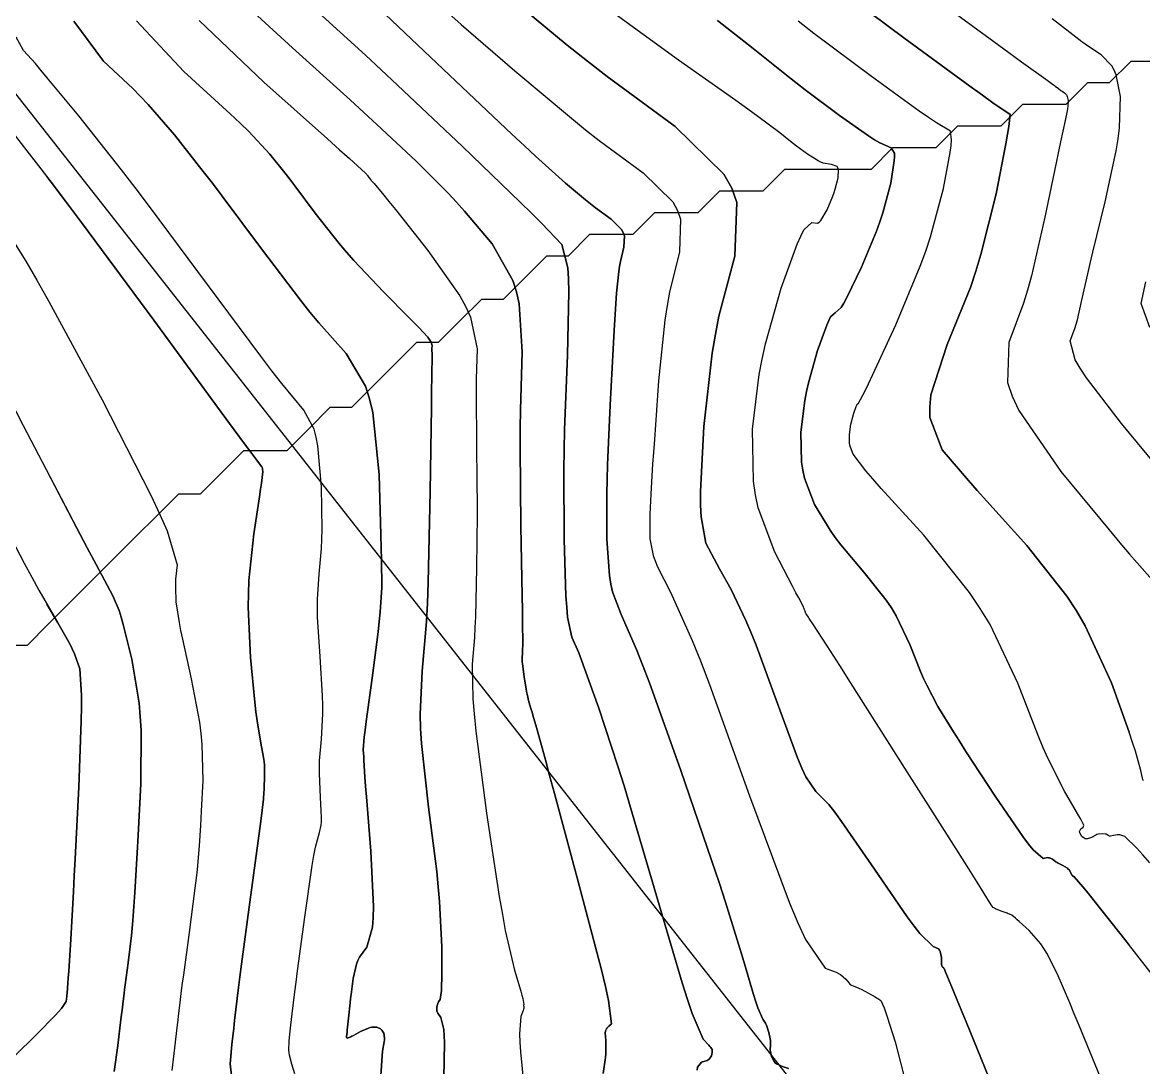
# Model space of a CAD drawing. Header units: metres. Extents: x 837117 to 838479, y 1189012 to 1191015.
# Drawn here: x 837823.8 to 837875.6, y 1189698.7 to 1189747 of the extents above; entities that cross this region are included whole.
import ezdxf

# ---------------------------------------------------------------- set-up
doc = ezdxf.new("R2010")
doc.units = ezdxf.units.M
doc.header["$LTSCALE"] = 0.3
for name, color, linetype in [('COTAS 10', 1, 'Continuous'), ('COTAS INT', 252, 'Continuous'), ('DRENAJE', 5, 'Continuous'), ('VIA2', 121, 'Continuous')]:
    doc.layers.add(name, color=color, linetype=linetype)

msp = doc.modelspace()

# ---------------------------------------------------------------- linework, layer by layer
at = {"layer": 'COTAS 10'}
for points in [[(837840.549, 1189747.41), (837841.168, 1189746.829), (837843.815, 1189744.318), (837846.401, 1189741.872), (837846.98, 1189741.331), (837847.5, 1189740.851), (837848.882, 1189739.61), (837849.809, 1189738.835), (837850.042, 1189738.648), (837850.265, 1189738.473), (837850.983, 1189737.939), (837851.47, 1189737.463), (837851.547, 1189737.324), (837851.6, 1189737.183), (837851.58, 1189736.647), (837851.416, 1189735.985), (837851.377, 1189735.763), (837851.342, 1189735.525), (837851.239, 1189734.528), (837851.143, 1189733.061), (837851.111, 1189732.527), (837851.078, 1189731.937), (837850.94, 1189729.345), (837850.825, 1189726.6), (837850.806, 1189725.914), (837850.793, 1189725.259), (837850.791, 1189723.162), (837850.913, 1189721.478), (837850.978, 1189721.085), (837851.056, 1189720.723), (837851.448, 1189719.678), (837852.16, 1189718.069), (837852.439, 1189717.352), (837852.754, 1189716.517), (837854.19, 1189712.517), (837855.647, 1189708.28), (837855.975, 1189707.294), (837856.271, 1189706.389), (837857.071, 1189703.8), (837857.57, 1189702.116), (837857.677, 1189701.782), (837857.77, 1189701.506), (837857.995, 1189700.985), (837858.121, 1189700.802), (837858.152, 1189700.738), (837858.182, 1189700.668), (837858.278, 1189700.367), (837858.341, 1189700.069), (837858.35, 1189700), (837858.355, 1189699.938), (837858.346, 1189699.763), (837858.334, 1189699.604), (837858.338, 1189699.551), (837858.345, 1189699.494), (837858.398, 1189699.258), (837858.521, 1189699.027), (837858.572, 1189698.974), (837858.631, 1189698.926), (837858.908, 1189698.79), (837859.176, 1189698.706)], [(837859.176, 1189698.706), (837858.908, 1189698.79), (837858.631, 1189698.926), (837858.572, 1189698.974), (837858.521, 1189699.027), (837858.398, 1189699.258), (837858.345, 1189699.494), (837858.338, 1189699.551), (837858.334, 1189699.604), (837858.346, 1189699.763), (837858.355, 1189699.938), (837858.35, 1189700), (837858.341, 1189700.069), (837858.278, 1189700.367), (837858.182, 1189700.668), (837858.152, 1189700.738), (837858.121, 1189700.802), (837857.995, 1189700.985), (837857.77, 1189701.506), (837857.677, 1189701.782), (837857.57, 1189702.116), (837857.071, 1189703.8), (837856.271, 1189706.389), (837855.975, 1189707.294), (837855.647, 1189708.28), (837854.19, 1189712.517), (837852.754, 1189716.517), (837852.439, 1189717.352), (837852.16, 1189718.069), (837851.448, 1189719.678), (837851.056, 1189720.723), (837850.978, 1189721.085), (837850.913, 1189721.478), (837850.791, 1189723.162), (837850.793, 1189725.259), (837850.806, 1189725.914), (837850.825, 1189726.6), (837850.94, 1189729.345), (837851.078, 1189731.937), (837851.111, 1189732.527), (837851.143, 1189733.061), (837851.239, 1189734.528), (837851.342, 1189735.525), (837851.377, 1189735.763), (837851.416, 1189735.985), (837851.58, 1189736.647), (837851.6, 1189737.183), (837851.547, 1189737.324), (837851.47, 1189737.463), (837850.983, 1189737.939), (837850.265, 1189738.473), (837850.042, 1189738.648), (837849.809, 1189738.835), (837848.882, 1189739.61), (837847.5, 1189740.851), (837846.98, 1189741.331), (837846.401, 1189741.872), (837843.815, 1189744.318), (837841.168, 1189746.829), (837840.549, 1189747.41)], [(837826.169, 1189747.088), (837827.545, 1189745.249), (837828.888, 1189743.977), (837829.245, 1189743.61), (837829.597, 1189743.237), (837830.814, 1189741.838), (837832.147, 1189740.155), (837832.571, 1189739.602), (837833.018, 1189739.013), (837834.833, 1189736.572), (837836.632, 1189734.198), (837837.069, 1189733.651), (837837.48, 1189733.152), (837838.746, 1189731.746), (837839.647, 1189730.223), (837839.828, 1189729.65), (837839.979, 1189729.011), (837840.276, 1189726.155), (837840.357, 1189723.355), (837840.372, 1189722.751), (837840.383, 1189722.22), (837840.394, 1189720.922), (837840.319, 1189719.786), (837840.275, 1189719.357), (837840.222, 1189718.879), (837839.945, 1189716.741), (837839.675, 1189714.735), (837839.625, 1189714.34), (837839.586, 1189714.015), (837839.536, 1189713.421), (837839.552, 1189713.264), (837839.556, 1189713.215), (837839.558, 1189713.163), (837839.564, 1189712.953), (837839.615, 1189712.169), (837839.646, 1189711.755), (837839.685, 1189711.256), (837839.886, 1189708.742), (837840.011, 1189706.194), (837840, 1189705.673), (837839.971, 1189705.233), (837839.703, 1189704.311), (837839.366, 1189703.845), (837839.293, 1189703.693), (837839.229, 1189703.531), (837839.071, 1189702.859), (837838.977, 1189702.131), (837838.953, 1189701.933), (837838.93, 1189701.736), (837838.857, 1189701.036), (837838.803, 1189700.48), (837838.792, 1189700.374), (837838.784, 1189700.288), (837838.77, 1189700.148), (837838.771, 1189700.139), (837838.771, 1189700.136), (837838.772, 1189700.132), (837838.777, 1189700.116), (837838.791, 1189700.105), (837838.797, 1189700.104), (837838.805, 1189700.104), (837838.842, 1189700.115), (837838.958, 1189700.172), (837839.015, 1189700.201), (837839.082, 1189700.235), (837839.418, 1189700.409), (837839.78, 1189700.569), (837839.864, 1189700.595), (837839.942, 1189700.613), (837840.168, 1189700.613), (837840.328, 1189700.539), (837840.365, 1189700.511), (837840.398, 1189700.48), (837840.489, 1189700.339), (837840.521, 1189700.113), (837840.517, 1189700.027), (837840.507, 1189699.931), (837840.425, 1189699.503), (837840.344, 1189698.376)], [(837840.344, 1189698.376), (837840.425, 1189699.503), (837840.507, 1189699.931), (837840.517, 1189700.027), (837840.521, 1189700.113), (837840.489, 1189700.339), (837840.398, 1189700.48), (837840.365, 1189700.511), (837840.328, 1189700.539), (837840.168, 1189700.613), (837839.942, 1189700.613), (837839.864, 1189700.595), (837839.78, 1189700.569), (837839.418, 1189700.409), (837839.082, 1189700.235), (837839.015, 1189700.201), (837838.958, 1189700.172), (837838.842, 1189700.115), (837838.805, 1189700.104), (837838.797, 1189700.104), (837838.791, 1189700.105), (837838.777, 1189700.116), (837838.772, 1189700.132), (837838.771, 1189700.136), (837838.771, 1189700.139), (837838.77, 1189700.148), (837838.784, 1189700.288), (837838.792, 1189700.374), (837838.803, 1189700.48), (837838.857, 1189701.036), (837838.93, 1189701.736), (837838.953, 1189701.933), (837838.977, 1189702.131), (837839.071, 1189702.859), (837839.229, 1189703.531), (837839.293, 1189703.693), (837839.366, 1189703.845), (837839.703, 1189704.311), (837839.971, 1189705.233), (837840, 1189705.673), (837840.011, 1189706.194), (837839.886, 1189708.742), (837839.685, 1189711.256), (837839.646, 1189711.755), (837839.615, 1189712.169), (837839.564, 1189712.953), (837839.558, 1189713.163), (837839.556, 1189713.215), (837839.552, 1189713.264), (837839.536, 1189713.421), (837839.586, 1189714.015), (837839.625, 1189714.34), (837839.675, 1189714.735), (837839.945, 1189716.741), (837840.222, 1189718.879), (837840.275, 1189719.357), (837840.319, 1189719.786), (837840.394, 1189720.922), (837840.383, 1189722.22), (837840.372, 1189722.751), (837840.357, 1189723.355), (837840.276, 1189726.155), (837839.979, 1189729.011), (837839.828, 1189729.65), (837839.647, 1189730.223), (837838.746, 1189731.746), (837837.48, 1189733.152), (837837.069, 1189733.651), (837836.632, 1189734.198), (837834.833, 1189736.572), (837833.018, 1189739.013), (837832.571, 1189739.602), (837832.147, 1189740.155), (837830.814, 1189741.838), (837829.597, 1189743.237), (837829.245, 1189743.61), (837828.888, 1189743.977), (837827.545, 1189745.249), (837826.169, 1189747.088)], [(837874.923, 1189709.225), (837874.712, 1189709.428), (837874.486, 1189709.494), (837874.429, 1189709.501), (837874.374, 1189709.504), (837874.197, 1189709.477), (837874.061, 1189709.442), (837874.032, 1189709.44), (837874.008, 1189709.441), (837873.953, 1189709.475), (837873.892, 1189709.52), (837873.864, 1189709.529), (837873.831, 1189709.536), (837873.672, 1189709.551), (837873.479, 1189709.528), (837873.426, 1189709.512), (837873.372, 1189709.492), (837873.176, 1189709.385), (837872.989, 1189709.311), (837872.94, 1189709.311), (837872.893, 1189709.321), (837872.733, 1189709.43), (837872.635, 1189709.586), (837872.627, 1189709.624), (837872.626, 1189709.66), (837872.693, 1189709.773), (837872.786, 1189709.861), (837872.803, 1189709.882), (837872.816, 1189709.9), (837872.828, 1189709.954), (837872.683, 1189710.22), (837872.596, 1189710.373), (837872.489, 1189710.559), (837871.933, 1189711.519), (837871.183, 1189713.005), (837870.953, 1189713.524), (837870.713, 1189714.089), (837869.77, 1189716.515), (837868.492, 1189719.222), (837868.042, 1189719.964), (837867.55, 1189720.703), (837865.427, 1189723.343), (837863.469, 1189725.509), (837863.082, 1189725.949), (837862.761, 1189726.32), (837862.162, 1189727.083), (837862.038, 1189727.41), (837862.016, 1189727.506), (837862.001, 1189727.604), (837861.993, 1189727.978), (837862.042, 1189728.369), (837862.063, 1189728.478), (837862.087, 1189728.587), (837862.198, 1189728.984), (837862.312, 1189729.298), (837862.337, 1189729.355), (837862.359, 1189729.4), (837862.416, 1189729.452), (837862.703, 1189729.986), (837862.87, 1189730.334), (837863.076, 1189730.769), (837864.135, 1189733.064), (837865.269, 1189735.77), (837865.522, 1189736.466), (837865.747, 1189737.137), (837866.341, 1189739.365), (837866.646, 1189741.033), (837866.691, 1189741.351), (837866.718, 1189741.607), (837866.669, 1189742.011), (837866.011, 1189742.396), (837865.654, 1189742.64), (837865.22, 1189742.943), (837863.023, 1189744.532), (837860.357, 1189746.529), (837859.629, 1189747.09)], [(837875.866, 1189708.204), (837875.546, 1189708.58), (837875.276, 1189708.887), (837874.712, 1189709.428), (837874.486, 1189709.494), (837874.429, 1189709.501), (837874.374, 1189709.504), (837874.197, 1189709.477), (837874.061, 1189709.442), (837874.032, 1189709.44), (837874.008, 1189709.441), (837873.953, 1189709.475), (837873.892, 1189709.52), (837873.864, 1189709.529), (837873.831, 1189709.536), (837873.672, 1189709.551), (837873.479, 1189709.528), (837873.426, 1189709.512), (837873.372, 1189709.492), (837873.176, 1189709.385), (837872.989, 1189709.311), (837872.94, 1189709.311), (837872.893, 1189709.321), (837872.733, 1189709.43), (837872.635, 1189709.586), (837872.627, 1189709.624), (837872.626, 1189709.66), (837872.693, 1189709.773), (837872.786, 1189709.861), (837872.803, 1189709.882), (837872.816, 1189709.9), (837872.828, 1189709.954), (837872.683, 1189710.22), (837872.596, 1189710.373), (837872.489, 1189710.559), (837871.933, 1189711.519), (837871.183, 1189713.005), (837870.953, 1189713.524), (837870.713, 1189714.089), (837869.77, 1189716.515), (837868.492, 1189719.222), (837868.042, 1189719.964), (837867.55, 1189720.703), (837865.427, 1189723.343), (837863.469, 1189725.509), (837863.082, 1189725.949), (837862.761, 1189726.32), (837862.162, 1189727.083), (837862.038, 1189727.41), (837862.016, 1189727.506), (837862.001, 1189727.604), (837861.993, 1189727.978), (837862.042, 1189728.369), (837862.063, 1189728.478), (837862.087, 1189728.587), (837862.198, 1189728.984), (837862.312, 1189729.298), (837862.337, 1189729.355), (837862.359, 1189729.4), (837862.416, 1189729.452), (837862.703, 1189729.986), (837862.87, 1189730.334), (837863.076, 1189730.769), (837864.135, 1189733.064), (837865.269, 1189735.77), (837865.522, 1189736.466), (837865.747, 1189737.137), (837866.341, 1189739.365), (837866.646, 1189741.033), (837866.691, 1189741.351), (837866.718, 1189741.607), (837866.669, 1189742.011), (837866.011, 1189742.396), (837865.654, 1189742.64), (837865.22, 1189742.943), (837863.023, 1189744.532), (837860.357, 1189746.529), (837859.629, 1189747.09)], [(837822.297, 1189725.045), (837823.871, 1189722.058), (837824.227, 1189721.398), (837824.549, 1189720.81), (837825.425, 1189719.291), (837825.977, 1189718.328), (837826.094, 1189718.092), (837826.197, 1189717.868), (837826.44, 1189717.168), (837826.52, 1189715.955), (837826.52, 1189715.408), (837826.51, 1189714.769), (837826.394, 1189711.699), (837826.229, 1189708.392), (837826.188, 1189707.604), (837826.149, 1189706.871), (837826.026, 1189704.685), (837825.934, 1189703.192), (837825.915, 1189702.896), (837825.899, 1189702.651), (837825.864, 1189702.191), (837825.849, 1189702.085), (837825.846, 1189702.063), (837825.844, 1189702.045), (837825.839, 1189702.008), (837825.835, 1189701.966), (837825.832, 1189701.945), (837825.829, 1189701.92), (837825.814, 1189701.796), (837825.597, 1189701.477), (837825.468, 1189701.329), (837825.307, 1189701.155), (837824.475, 1189700.311), (837823.399, 1189699.24)], [(837824.923, 1189700.766), (837825.307, 1189701.155), (837825.468, 1189701.329), (837825.597, 1189701.477), (837825.814, 1189701.796), (837825.829, 1189701.92), (837825.832, 1189701.945), (837825.835, 1189701.966), (837825.839, 1189702.008), (837825.844, 1189702.045), (837825.846, 1189702.063), (837825.849, 1189702.085), (837825.864, 1189702.191), (837825.899, 1189702.651), (837825.915, 1189702.896), (837825.934, 1189703.192), (837826.026, 1189704.685), (837826.149, 1189706.871), (837826.188, 1189707.604), (837826.229, 1189708.392), (837826.394, 1189711.699), (837826.51, 1189714.769), (837826.52, 1189715.408), (837826.52, 1189715.955), (837826.44, 1189717.168), (837826.197, 1189717.868), (837826.094, 1189718.092), (837825.977, 1189718.328), (837825.425, 1189719.291), (837824.923, 1189720.161)]]:
    msp.add_lwpolyline(points, dxfattribs=at)
at = {"layer": 'COTAS INT'}
for points in [[(837845.458, 1189748.894), (837848.964, 1189745.981), (837849.893, 1189745.243), (837850.803, 1189744.535), (837853.939, 1189742.224), (837856.199, 1189740.019), (837856.557, 1189739.376), (837856.798, 1189738.72), (837856.705, 1189736.237), (837855.968, 1189733.467), (837855.805, 1189732.629), (837855.658, 1189731.762), (837855.275, 1189728.374), (837855.124, 1189725.363), (837855.124, 1189724.733), (837855.142, 1189724.192), (837855.358, 1189722.971), (837855.742, 1189722.251), (837855.866, 1189722.025), (837855.998, 1189721.788), (837856.535, 1189720.835), (837857.218, 1189719.403), (837857.442, 1189718.863), (837857.681, 1189718.261), (837858.667, 1189715.569), (837859.598, 1189713.062), (837859.803, 1189712.576), (837859.983, 1189712.181), (837860.443, 1189711.504), (837861.045, 1189710.9), (837861.315, 1189710.55), (837861.631, 1189710.121), (837863.149, 1189707.912), (837864.667, 1189705.708), (837864.984, 1189705.281), (837865.255, 1189704.935), (837865.861, 1189704.348), (837866.11, 1189704.229), (837866.157, 1189704.177), (837866.195, 1189704.117), (837866.252, 1189703.831), (837866.253, 1189703.559), (837866.255, 1189703.507), (837866.258, 1189703.465), (837866.277, 1189703.399), (837866.301, 1189703.394), (837866.308, 1189703.39), (837866.314, 1189703.386), (837866.337, 1189703.366), (837866.364, 1189703.326), (837866.373, 1189703.31), (837866.383, 1189703.291), (837866.423, 1189703.205), (837866.837, 1189702.198), (837867.082, 1189701.599), (837867.384, 1189700.861), (837868.946, 1189697.039)], [(837868.946, 1189697.039), (837867.384, 1189700.861), (837867.082, 1189701.599), (837866.837, 1189702.198), (837866.423, 1189703.205), (837866.383, 1189703.291), (837866.373, 1189703.31), (837866.364, 1189703.326), (837866.337, 1189703.366), (837866.314, 1189703.386), (837866.308, 1189703.39), (837866.301, 1189703.394), (837866.277, 1189703.399), (837866.258, 1189703.465), (837866.255, 1189703.507), (837866.253, 1189703.559), (837866.252, 1189703.831), (837866.195, 1189704.117), (837866.157, 1189704.177), (837866.11, 1189704.229), (837865.861, 1189704.348), (837865.255, 1189704.935), (837864.984, 1189705.281), (837864.667, 1189705.708), (837863.149, 1189707.912), (837861.631, 1189710.121), (837861.315, 1189710.55), (837861.045, 1189710.9), (837860.443, 1189711.504), (837859.983, 1189712.181), (837859.803, 1189712.576), (837859.598, 1189713.062), (837858.667, 1189715.569), (837857.681, 1189718.261), (837857.442, 1189718.863), (837857.218, 1189719.403), (837856.535, 1189720.835), (837855.998, 1189721.788), (837855.866, 1189722.025), (837855.742, 1189722.251), (837855.358, 1189722.971), (837855.142, 1189724.192), (837855.124, 1189724.733), (837855.124, 1189725.363), (837855.275, 1189728.374), (837855.658, 1189731.762), (837855.805, 1189732.629), (837855.968, 1189733.467), (837856.705, 1189736.237), (837856.798, 1189738.72), (837856.557, 1189739.376), (837856.199, 1189740.019), (837853.939, 1189742.224), (837850.803, 1189744.535), (837849.893, 1189745.243), (837848.964, 1189745.981), (837845.458, 1189748.894)], [(837860.76, 1189749.131), (837864.503, 1189746.326), (837867.557, 1189744.095), (837868.146, 1189743.669), (837868.624, 1189743.327), (837869.421, 1189742.785), (837869.364, 1189742.224), (837869.303, 1189741.87), (837869.223, 1189741.429), (837868.77, 1189739.122), (837868.072, 1189736.307), (837867.837, 1189735.547), (837867.583, 1189734.796), (837866.517, 1189732.15), (837865.761, 1189729.829), (837865.703, 1189729.281), (837865.711, 1189728.775), (837866.286, 1189727.289), (837867.494, 1189725.871), (837867.902, 1189725.407), (837868.341, 1189724.912), (837870.19, 1189722.868), (837872.039, 1189720.528), (837872.479, 1189719.847), (837872.887, 1189719.151), (837874.097, 1189716.519), (837874.916, 1189714.242), (837874.923, 1189714.22)], [(837875.587, 1189712.001), (837875.556, 1189712.057), (837875.527, 1189712.126), (837875.451, 1189712.48), (837875.21, 1189713.366), (837875.077, 1189713.769), (837874.916, 1189714.242), (837874.097, 1189716.519), (837872.887, 1189719.151), (837872.479, 1189719.847), (837872.039, 1189720.528), (837870.19, 1189722.868), (837868.341, 1189724.912), (837867.902, 1189725.407), (837867.494, 1189725.871), (837866.286, 1189727.289), (837865.711, 1189728.775), (837865.703, 1189729.281), (837865.761, 1189729.829), (837866.517, 1189732.15), (837867.583, 1189734.796), (837867.837, 1189735.547), (837868.072, 1189736.307), (837868.77, 1189739.122), (837869.223, 1189741.429), (837869.303, 1189741.87), (837869.364, 1189742.224), (837869.421, 1189742.785), (837868.624, 1189743.327), (837868.146, 1189743.669), (837867.557, 1189744.095), (837864.503, 1189746.326), (837860.76, 1189749.131)], [(837865.183, 1189748.707), (837868.667, 1189746.153), (837869.363, 1189745.644), (837869.943, 1189745.221), (837871.066, 1189744.408), (837871.378, 1189744.188), (837871.446, 1189744.139), (837871.506, 1189744.095), (837871.659, 1189743.977), (837871.763, 1189743.897), (837871.792, 1189743.875), (837871.822, 1189743.855), (837871.931, 1189743.785), (837872.023, 1189743.689), (837872.043, 1189743.652), (837872.059, 1189743.611), (837872.097, 1189743.424), (837872.088, 1189743.152), (837872.076, 1189743.058), (837872.059, 1189742.955), (837871.964, 1189742.512), (837871.746, 1189741.524), (837871.652, 1189741.076), (837871.543, 1189740.554), (837871.03, 1189738.039), (837870.404, 1189735.321), (837870.224, 1189734.67), (837870.041, 1189734.063), (837869.357, 1189732.24), (837869.299, 1189730.392), (837869.51, 1189729.77), (837869.819, 1189729.099), (837871.759, 1189726.28), (837873.996, 1189723.586), (837874.493, 1189722.995), (837874.923, 1189722.488)], [(837865.183, 1189748.707), (837868.667, 1189746.153), (837869.363, 1189745.644), (837869.943, 1189745.221), (837871.066, 1189744.408), (837871.378, 1189744.188), (837871.446, 1189744.139), (837871.506, 1189744.095), (837871.659, 1189743.977), (837871.763, 1189743.897), (837871.792, 1189743.875), (837871.822, 1189743.855), (837871.931, 1189743.785), (837872.023, 1189743.689), (837872.043, 1189743.652), (837872.059, 1189743.611), (837872.097, 1189743.424), (837872.088, 1189743.152), (837872.076, 1189743.058), (837872.059, 1189742.955), (837871.964, 1189742.512), (837871.746, 1189741.524), (837871.652, 1189741.076), (837871.543, 1189740.554), (837871.03, 1189738.039), (837870.404, 1189735.321), (837870.224, 1189734.67), (837870.041, 1189734.063), (837869.357, 1189732.24), (837869.299, 1189730.392), (837869.51, 1189729.77), (837869.819, 1189729.099), (837871.759, 1189726.28), (837873.996, 1189723.586), (837874.493, 1189722.995), (837874.937, 1189722.472), (837876.1, 1189721.14)], [(837833.927, 1189748.003), (837836.274, 1189745.855), (837838.927, 1189743.455), (837839.566, 1189742.87), (837840.163, 1189742.32), (837841.977, 1189740.622), (837843.455, 1189739.14), (837843.842, 1189738.727), (837844.218, 1189738.312), (837845.494, 1189736.8), (837846.445, 1189735.11), (837846.615, 1189734.582), (837846.746, 1189734.028), (837846.885, 1189731.812), (837846.801, 1189729.126), (837846.791, 1189728.276), (837846.787, 1189727.379), (837846.822, 1189723.757), (837846.879, 1189720.535), (837846.89, 1189719.89), (837846.898, 1189719.353), (837846.909, 1189718.306), (837846.902, 1189718.004), (837846.899, 1189717.936), (837846.896, 1189717.875), (837846.882, 1189717.71), (837846.885, 1189717.495), (837846.893, 1189717.402), (837846.904, 1189717.294), (837846.97, 1189716.786), (837847.057, 1189716.244), (837847.081, 1189716.116), (837847.106, 1189715.998), (837847.194, 1189715.649), (837847.302, 1189715.291), (837847.338, 1189715.167), (837847.377, 1189715.032), (837847.541, 1189714.455), (837847.95, 1189712.962), (837848.144, 1189712.249), (837848.373, 1189711.407), (837849.488, 1189707.286), (837850.539, 1189703.266), (837850.726, 1189702.487), (837850.869, 1189701.854), (837851.01, 1189700.774), (837850.883, 1189700.662), (837850.858, 1189700.637), (837850.836, 1189700.616), (837850.789, 1189700.564), (837850.767, 1189700.526), (837850.761, 1189700.514), (837850.755, 1189700.501), (837850.731, 1189700.446), (837850.719, 1189700.335), (837850.72, 1189700.285), (837850.722, 1189700.228), (837850.747, 1189699.954), (837850.751, 1189699.53), (837850.741, 1189699.378), (837850.725, 1189699.21), (837850.627, 1189698.479)], [(837850.627, 1189698.479), (837850.725, 1189699.21), (837850.741, 1189699.378), (837850.751, 1189699.53), (837850.747, 1189699.954), (837850.722, 1189700.228), (837850.72, 1189700.285), (837850.719, 1189700.335), (837850.731, 1189700.446), (837850.755, 1189700.501), (837850.761, 1189700.514), (837850.767, 1189700.526), (837850.789, 1189700.564), (837850.836, 1189700.616), (837850.858, 1189700.637), (837850.883, 1189700.662), (837851.01, 1189700.774), (837850.869, 1189701.854), (837850.726, 1189702.487), (837850.539, 1189703.266), (837849.488, 1189707.286), (837848.373, 1189711.407), (837848.144, 1189712.249), (837847.95, 1189712.962), (837847.541, 1189714.455), (837847.377, 1189715.032), (837847.338, 1189715.167), (837847.302, 1189715.291), (837847.194, 1189715.649), (837847.106, 1189715.998), (837847.081, 1189716.116), (837847.057, 1189716.244), (837846.97, 1189716.786), (837846.904, 1189717.294), (837846.893, 1189717.402), (837846.885, 1189717.495), (837846.882, 1189717.71), (837846.896, 1189717.875), (837846.899, 1189717.936), (837846.902, 1189718.004), (837846.909, 1189718.306), (837846.898, 1189719.353), (837846.89, 1189719.89), (837846.879, 1189720.535), (837846.822, 1189723.757), (837846.787, 1189727.379), (837846.791, 1189728.276), (837846.801, 1189729.126), (837846.885, 1189731.812), (837846.746, 1189734.028), (837846.615, 1189734.582), (837846.445, 1189735.11), (837845.494, 1189736.8), (837844.218, 1189738.312), (837843.842, 1189738.727), (837843.455, 1189739.14), (837841.977, 1189740.622), (837840.163, 1189742.32), (837839.566, 1189742.87), (837838.927, 1189743.455), (837836.274, 1189745.855), (837833.927, 1189748.003)], [(837854.961, 1189698.622), (837854.972, 1189698.759), (837855.164, 1189699.003), (837855.423, 1189699.077), (837855.477, 1189699.106), (837855.522, 1189699.139), (837855.618, 1189699.292), (837855.651, 1189699.444), (837855.656, 1189699.477), (837855.66, 1189699.505), (837855.66, 1189699.575), (837855.59, 1189699.675), (837855.55, 1189699.723), (837855.5, 1189699.779), (837855.247, 1189700.057), (837854.732, 1189701.253), (837854.517, 1189701.888), (837854.271, 1189702.656), (837853.124, 1189706.528), (837851.888, 1189710.761), (837851.586, 1189711.757), (837851.302, 1189712.676), (837850.423, 1189715.359), (837849.765, 1189717.19), (837849.621, 1189717.573), (837849.493, 1189717.902), (837849.167, 1189718.638), (837848.979, 1189719.564), (837848.938, 1189720.012), (837848.902, 1189720.542), (837848.812, 1189723.15), (837848.801, 1189726.372), (837848.814, 1189727.29), (837848.834, 1189728.219), (837848.968, 1189731.67), (837849.04, 1189734.596), (837849.021, 1189735.195), (837848.986, 1189735.703), (837848.719, 1189736.772), (837847.786, 1189737.753), (837847.331, 1189738.205), (837846.79, 1189738.735), (837844.126, 1189741.298), (837841.121, 1189744.141), (837840.365, 1189744.847), (837839.642, 1189745.518), (837837.309, 1189747.65)], [(837837.309, 1189747.65), (837839.642, 1189745.518), (837840.365, 1189744.847), (837841.121, 1189744.141), (837844.126, 1189741.298), (837846.79, 1189738.735), (837847.331, 1189738.205), (837847.786, 1189737.753), (837848.719, 1189736.772), (837848.986, 1189735.703), (837849.021, 1189735.195), (837849.04, 1189734.596), (837848.968, 1189731.67), (837848.834, 1189728.219), (837848.814, 1189727.29), (837848.801, 1189726.372), (837848.812, 1189723.15), (837848.902, 1189720.542), (837848.938, 1189720.012), (837848.979, 1189719.564), (837849.167, 1189718.638), (837849.493, 1189717.902), (837849.621, 1189717.573), (837849.765, 1189717.19), (837850.423, 1189715.359), (837851.302, 1189712.676), (837851.586, 1189711.757), (837851.888, 1189710.761), (837853.124, 1189706.528), (837854.271, 1189702.656), (837854.517, 1189701.888), (837854.732, 1189701.253), (837855.247, 1189700.057), (837855.5, 1189699.779), (837855.55, 1189699.723), (837855.59, 1189699.675), (837855.66, 1189699.575), (837855.66, 1189699.505), (837855.656, 1189699.477), (837855.651, 1189699.444), (837855.618, 1189699.292), (837855.522, 1189699.139), (837855.477, 1189699.106), (837855.423, 1189699.077), (837855.164, 1189699.003), (837854.972, 1189698.759), (837854.961, 1189698.622)], [(837843.488, 1189747.442), (837844.06, 1189746.938), (837846.54, 1189744.792), (837849.154, 1189742.608), (837849.81, 1189742.081), (837850.438, 1189741.587), (837852.461, 1189740.082), (837853.834, 1189738.741), (837854.052, 1189738.35), (837854.199, 1189737.952), (837854.142, 1189736.442), (837853.681, 1189734.575), (837853.573, 1189733.951), (837853.473, 1189733.28), (837853.183, 1189730.469), (837852.985, 1189727.772), (837852.943, 1189727.172), (837852.906, 1189726.637), (837852.82, 1189725.235), (837852.782, 1189724.32), (837852.775, 1189724.091), (837852.771, 1189723.873), (837852.77, 1189723.174), (837852.924, 1189722.414), (837853.017, 1189722.158), (837853.132, 1189721.881), (837853.728, 1189720.717), (837854.738, 1189718.487), (837855.114, 1189717.539), (837855.531, 1189716.447), (837857.385, 1189711.309), (837859.212, 1189706.391), (837859.613, 1189705.438), (837859.968, 1189704.662), (837860.868, 1189703.335), (837861.382, 1189703.152), (837861.493, 1189703.098), (837861.59, 1189703.042), (837861.829, 1189702.828), (837861.978, 1189702.641), (837862.019, 1189702.602), (837862.06, 1189702.57), (837862.207, 1189702.501), (837862.397, 1189702.434), (837862.466, 1189702.404), (837862.541, 1189702.367), (837862.871, 1189702.192), (837863.187, 1189702.01), (837863.253, 1189701.97), (837863.311, 1189701.934), (837863.446, 1189701.843), (837863.594, 1189701.513), (837863.66, 1189701.326), (837863.738, 1189701.099), (837864.109, 1189699.934), (837864.501, 1189698.445)], [(837843.488, 1189747.442), (837844.06, 1189746.938), (837846.54, 1189744.792), (837849.154, 1189742.608), (837849.81, 1189742.081), (837850.438, 1189741.587), (837852.461, 1189740.082), (837853.834, 1189738.741), (837854.052, 1189738.35), (837854.199, 1189737.952), (837854.142, 1189736.442), (837853.681, 1189734.575), (837853.573, 1189733.951), (837853.473, 1189733.28), (837853.183, 1189730.469), (837852.985, 1189727.772), (837852.943, 1189727.172), (837852.906, 1189726.637), (837852.82, 1189725.235), (837852.782, 1189724.32), (837852.775, 1189724.091), (837852.771, 1189723.873), (837852.77, 1189723.174), (837852.924, 1189722.414), (837853.017, 1189722.158), (837853.132, 1189721.881), (837853.728, 1189720.717), (837854.738, 1189718.487), (837855.114, 1189717.539), (837855.531, 1189716.447), (837857.385, 1189711.309), (837859.212, 1189706.391), (837859.613, 1189705.438), (837859.968, 1189704.662), (837860.868, 1189703.335), (837861.382, 1189703.152), (837861.493, 1189703.098), (837861.59, 1189703.042), (837861.829, 1189702.828), (837861.978, 1189702.641), (837862.019, 1189702.602), (837862.06, 1189702.57), (837862.207, 1189702.501), (837862.397, 1189702.434), (837862.466, 1189702.404), (837862.541, 1189702.367), (837862.871, 1189702.192), (837863.187, 1189702.01), (837863.253, 1189701.97), (837863.311, 1189701.934), (837863.446, 1189701.843), (837863.594, 1189701.513), (837863.66, 1189701.326), (837863.738, 1189701.099), (837864.109, 1189699.934), (837864.501, 1189698.445)], [(837873.6, 1189698.286), (837872.612, 1189700.689), (837872.384, 1189701.237), (837872.176, 1189701.734), (837871.589, 1189703.101), (837871.113, 1189704.033), (837870.974, 1189704.255), (837870.832, 1189704.461), (837870.294, 1189705.074), (837869.833, 1189705.494), (837869.74, 1189705.578), (837869.661, 1189705.648), (837869.499, 1189705.783), (837869.385, 1189705.838), (837869.336, 1189705.857), (837869.279, 1189705.878), (837869.011, 1189705.969), (837868.745, 1189706.077), (837868.69, 1189706.108), (837868.642, 1189706.14), (837868.536, 1189706.262), (837867.892, 1189707.308), (837867.506, 1189707.923), (837867.029, 1189708.679), (837864.557, 1189712.583), (837862.048, 1189716.533), (837861.549, 1189717.318), (837861.134, 1189717.969), (837860.34, 1189719.205), (837860.144, 1189719.498), (837860.105, 1189719.554), (837860.074, 1189719.599), (837860.017, 1189719.673), (837859.999, 1189719.699), (837859.992, 1189719.714), (837859.985, 1189719.733), (837859.949, 1189719.83), (837859.911, 1189719.933), (837859.902, 1189719.956), (837859.893, 1189719.977), (837859.867, 1189720.032), (837859.652, 1189720.443), (837859.524, 1189720.688), (837859.367, 1189720.989), (837858.555, 1189722.553), (837857.784, 1189724.602), (837857.653, 1189725.21), (837857.559, 1189725.836), (837857.514, 1189728.242), (837857.834, 1189730.775), (837857.968, 1189731.48), (837858.123, 1189732.188), (837858.847, 1189734.758), (837859.582, 1189736.795), (837859.744, 1189737.165), (837859.888, 1189737.452), (837860.257, 1189737.791), (837860.518, 1189737.754), (837860.594, 1189737.805), (837860.672, 1189737.882), (837860.966, 1189738.379), (837861.231, 1189739.011), (837861.291, 1189739.174), (837861.343, 1189739.331), (837861.482, 1189739.852), (837861.493, 1189740.241), (837861.465, 1189740.314), (837861.424, 1189740.373), (837861.165, 1189740.464), (837860.785, 1189740.535), (837860.668, 1189740.581), (837860.546, 1189740.638), (837860.063, 1189740.942), (837859.551, 1189741.326), (837859.412, 1189741.433), (837859.273, 1189741.542), (837858.777, 1189741.938), (837857.763, 1189742.695), (837857.296, 1189743.031), (837856.749, 1189743.422), (837854.103, 1189745.289), (837851.012, 1189747.543)], [(837873.6, 1189698.286), (837872.612, 1189700.689), (837872.384, 1189701.237), (837872.176, 1189701.734), (837871.589, 1189703.101), (837871.113, 1189704.033), (837870.974, 1189704.255), (837870.832, 1189704.461), (837870.294, 1189705.074), (837869.833, 1189705.494), (837869.74, 1189705.578), (837869.661, 1189705.648), (837869.499, 1189705.783), (837869.385, 1189705.838), (837869.336, 1189705.857), (837869.279, 1189705.878), (837869.011, 1189705.969), (837868.745, 1189706.077), (837868.69, 1189706.108), (837868.642, 1189706.14), (837868.536, 1189706.262), (837867.892, 1189707.308), (837867.506, 1189707.923), (837867.029, 1189708.679), (837864.557, 1189712.583), (837862.048, 1189716.533), (837861.549, 1189717.318), (837861.134, 1189717.969), (837860.34, 1189719.205), (837860.144, 1189719.498), (837860.105, 1189719.554), (837860.074, 1189719.599), (837860.017, 1189719.673), (837859.999, 1189719.699), (837859.992, 1189719.714), (837859.985, 1189719.733), (837859.949, 1189719.83), (837859.911, 1189719.933), (837859.902, 1189719.956), (837859.893, 1189719.977), (837859.867, 1189720.032), (837859.652, 1189720.443), (837859.524, 1189720.688), (837859.367, 1189720.989), (837858.555, 1189722.553), (837857.784, 1189724.602), (837857.653, 1189725.21), (837857.559, 1189725.836), (837857.514, 1189728.242), (837857.834, 1189730.775), (837857.968, 1189731.48), (837858.123, 1189732.188), (837858.847, 1189734.758), (837859.582, 1189736.795), (837859.744, 1189737.165), (837859.888, 1189737.452), (837860.257, 1189737.791), (837860.518, 1189737.754), (837860.594, 1189737.805), (837860.672, 1189737.882), (837860.966, 1189738.379), (837861.231, 1189739.011), (837861.291, 1189739.174), (837861.343, 1189739.331), (837861.482, 1189739.852), (837861.493, 1189740.241), (837861.465, 1189740.314), (837861.424, 1189740.373), (837861.165, 1189740.464), (837860.785, 1189740.535), (837860.668, 1189740.581), (837860.546, 1189740.638), (837860.063, 1189740.942), (837859.551, 1189741.326), (837859.412, 1189741.433), (837859.273, 1189741.542), (837858.777, 1189741.938), (837857.763, 1189742.695), (837857.296, 1189743.031), (837856.749, 1189743.422), (837854.103, 1189745.289), (837851.012, 1189747.543)], [(837829.062, 1189747.103), (837831.248, 1189744.761), (837833.384, 1189742.818), (837833.845, 1189742.383), (837834.248, 1189741.993), (837835.23, 1189740.954), (837835.922, 1189740.08), (837836.142, 1189739.794), (837836.375, 1189739.487), (837837.317, 1189738.22), (837838.423, 1189736.816), (837838.758, 1189736.423), (837839.107, 1189736.029), (837840.47, 1189734.594), (837841.664, 1189733.392), (837841.906, 1189733.145), (837842.109, 1189732.936), (837842.521, 1189732.491), (837842.648, 1189732.308), (837842.672, 1189732.264), (837842.691, 1189732.223), (837842.718, 1189732.096), (837842.714, 1189731.975), (837842.714, 1189731.936), (837842.713, 1189731.895), (837842.715, 1189731.731), (837842.705, 1189730.646), (837842.698, 1189730.024), (837842.688, 1189729.263), (837842.637, 1189725.357), (837842.54, 1189721.156), (837842.501, 1189720.21), (837842.457, 1189719.358), (837842.257, 1189717.064), (837842.161, 1189715.077), (837842.183, 1189714.419), (837842.225, 1189713.714), (837842.553, 1189710.777), (837842.93, 1189707.814), (837843.003, 1189707.092), (837843.063, 1189706.413), (837843.168, 1189704.319), (837843.166, 1189702.842), (837843.159, 1189702.553), (837843.148, 1189702.315), (837843.085, 1189701.89), (837843.011, 1189701.785), (837842.994, 1189701.75), (837842.977, 1189701.712), (837842.93, 1189701.554), (837842.935, 1189701.37), (837842.953, 1189701.317), (837842.977, 1189701.263), (837843.121, 1189701.059), (837843.258, 1189700.5), (837843.276, 1189700.223), (837843.287, 1189699.893), (837843.258, 1189698.257)], [(837843.258, 1189698.257), (837843.287, 1189699.893), (837843.276, 1189700.223), (837843.258, 1189700.5), (837843.121, 1189701.059), (837842.977, 1189701.263), (837842.953, 1189701.317), (837842.935, 1189701.37), (837842.93, 1189701.554), (837842.977, 1189701.712), (837842.994, 1189701.75), (837843.011, 1189701.785), (837843.085, 1189701.89), (837843.148, 1189702.315), (837843.159, 1189702.553), (837843.166, 1189702.842), (837843.168, 1189704.319), (837843.063, 1189706.413), (837843.003, 1189707.092), (837842.93, 1189707.814), (837842.553, 1189710.777), (837842.225, 1189713.714), (837842.183, 1189714.419), (837842.161, 1189715.077), (837842.257, 1189717.064), (837842.457, 1189719.358), (837842.501, 1189720.21), (837842.54, 1189721.156), (837842.637, 1189725.357), (837842.688, 1189729.263), (837842.698, 1189730.024), (837842.705, 1189730.646), (837842.715, 1189731.731), (837842.713, 1189731.895), (837842.714, 1189731.936), (837842.714, 1189731.975), (837842.718, 1189732.096), (837842.691, 1189732.223), (837842.672, 1189732.264), (837842.648, 1189732.308), (837842.521, 1189732.491), (837842.109, 1189732.936), (837841.906, 1189733.145), (837841.664, 1189733.392), (837840.47, 1189734.594), (837839.107, 1189736.029), (837838.758, 1189736.423), (837838.423, 1189736.816), (837837.317, 1189738.22), (837836.375, 1189739.487), (837836.142, 1189739.794), (837835.922, 1189740.08), (837835.23, 1189740.954), (837834.248, 1189741.993), (837833.845, 1189742.383), (837833.384, 1189742.818), (837831.248, 1189744.761), (837829.062, 1189747.103)], [(837831.955, 1189747.118), (837834.952, 1189744.272), (837837.881, 1189741.66), (837838.444, 1189741.156), (837838.899, 1189740.749), (837839.647, 1189740.071), (837839.698, 1189740.006), (837839.714, 1189739.985), (837839.731, 1189739.962), (837839.801, 1189739.868), (837839.883, 1189739.764), (837839.908, 1189739.735), (837839.934, 1189739.706), (837840.035, 1189739.6), (837840.482, 1189739.06), (837840.726, 1189738.757), (837841.023, 1189738.389), (837842.527, 1189736.505), (837843.998, 1189734.397), (837844.274, 1189733.888), (837844.492, 1189733.411), (837844.801, 1189731.954), (837844.757, 1189730.55), (837844.752, 1189730.106), (837844.75, 1189729.637), (837844.768, 1189727.744), (837844.792, 1189725.59), (837844.794, 1189724.957), (837844.793, 1189724.308), (837844.773, 1189721.832), (837844.721, 1189719.58), (837844.7, 1189719.073), (837844.677, 1189718.616), (837844.57, 1189717.387), (837844.595, 1189715.783), (837844.655, 1189715.09), (837844.739, 1189714.289), (837845.231, 1189710.5), (837845.821, 1189706.653), (837845.965, 1189705.817), (837846.101, 1189705.079), (837846.523, 1189703.242), (837846.814, 1189702.276), (837846.868, 1189702.088), (837846.909, 1189701.934), (837846.961, 1189701.664), (837846.946, 1189701.623), (837846.945, 1189701.614), (837846.946, 1189701.605), (837846.962, 1189701.579), (837846.955, 1189701.493), (837846.942, 1189701.447), (837846.923, 1189701.39), (837846.813, 1189701.105), (837846.757, 1189700.304), (837846.773, 1189699.923), (837846.801, 1189699.473), (837847.014, 1189697.272)], [(837831.955, 1189747.118), (837834.952, 1189744.272), (837837.881, 1189741.66), (837838.444, 1189741.156), (837838.899, 1189740.749), (837839.647, 1189740.071), (837839.698, 1189740.006), (837839.714, 1189739.985), (837839.731, 1189739.962), (837839.801, 1189739.868), (837839.883, 1189739.764), (837839.908, 1189739.735), (837839.934, 1189739.706), (837840.035, 1189739.6), (837840.482, 1189739.06), (837840.726, 1189738.757), (837841.023, 1189738.389), (837842.527, 1189736.505), (837843.998, 1189734.397), (837844.274, 1189733.888), (837844.492, 1189733.411), (837844.801, 1189731.954), (837844.757, 1189730.55), (837844.752, 1189730.106), (837844.75, 1189729.637), (837844.768, 1189727.744), (837844.792, 1189725.59), (837844.794, 1189724.957), (837844.793, 1189724.308), (837844.773, 1189721.832), (837844.721, 1189719.58), (837844.7, 1189719.073), (837844.677, 1189718.616), (837844.57, 1189717.387), (837844.595, 1189715.783), (837844.655, 1189715.09), (837844.739, 1189714.289), (837845.231, 1189710.5), (837845.821, 1189706.653), (837845.965, 1189705.817), (837846.101, 1189705.079), (837846.523, 1189703.242), (837846.814, 1189702.276), (837846.868, 1189702.088), (837846.909, 1189701.934), (837846.961, 1189701.664), (837846.946, 1189701.623), (837846.945, 1189701.614), (837846.946, 1189701.605), (837846.962, 1189701.579), (837846.955, 1189701.493), (837846.942, 1189701.447), (837846.923, 1189701.39), (837846.813, 1189701.105), (837846.757, 1189700.304), (837846.773, 1189699.923), (837846.801, 1189699.473), (837847.014, 1189697.272)], [(837855.899, 1189747.127), (837857.551, 1189745.827), (837859.089, 1189744.597), (837859.52, 1189744.261), (837859.954, 1189743.927), (837861.543, 1189742.737), (837862.883, 1189741.791), (837863.161, 1189741.61), (837863.398, 1189741.465), (837863.917, 1189741.238), (837864.071, 1189740.99), (837864.078, 1189740.833), (837864.07, 1189740.637), (837863.911, 1189739.608), (837863.545, 1189738.234), (837863.406, 1189737.82), (837863.25, 1189737.391), (837862.551, 1189735.721), (837861.874, 1189734.326), (837861.732, 1189734.07), (837861.61, 1189733.87), (837861.336, 1189733.621), (837861.124, 1189733.426), (837861.041, 1189733.26), (837860.947, 1189733.046), (837860.522, 1189731.871), (837860.105, 1189730.387), (837860.016, 1189729.979), (837859.938, 1189729.572), (837859.753, 1189728.11), (837859.784, 1189726.712), (837859.842, 1189726.345), (837859.921, 1189725.986), (837860.387, 1189724.763), (837861.104, 1189723.575), (837861.341, 1189723.237), (837861.596, 1189722.897), (837862.658, 1189721.637), (837863.698, 1189720.344), (837863.939, 1189719.983), (837864.159, 1189719.619), (837864.785, 1189718.293), (837865.284, 1189717.042), (837865.424, 1189716.725), (837865.566, 1189716.422), (837866.084, 1189715.435), (837866.807, 1189714.252), (837867.078, 1189713.824), (837867.38, 1189713.354), (837868.723, 1189711.294), (837870.003, 1189709.427), (837870.265, 1189709.077), (837870.487, 1189708.8), (837870.952, 1189708.404), (837871.142, 1189708.447), (837871.189, 1189708.445), (837871.235, 1189708.439), (837871.382, 1189708.369), (837871.536, 1189708.26), (837871.587, 1189708.229), (837871.64, 1189708.197), (837871.861, 1189708.078), (837872.064, 1189707.954), (837872.106, 1189707.919), (837872.143, 1189707.883), (837872.225, 1189707.752), (837872.274, 1189707.642), (837872.29, 1189707.62), (837872.306, 1189707.601), (837872.373, 1189707.563), (837872.785, 1189707.098), (837873.019, 1189706.81), (837873.305, 1189706.453), (837874.772, 1189704.59), (837874.923, 1189704.397)], [(837876.261, 1189702.696), (837874.772, 1189704.59), (837873.305, 1189706.453), (837873.019, 1189706.81), (837872.785, 1189707.098), (837872.373, 1189707.563), (837872.306, 1189707.601), (837872.29, 1189707.62), (837872.274, 1189707.642), (837872.225, 1189707.752), (837872.143, 1189707.883), (837872.106, 1189707.919), (837872.064, 1189707.954), (837871.861, 1189708.078), (837871.64, 1189708.197), (837871.587, 1189708.229), (837871.536, 1189708.26), (837871.382, 1189708.369), (837871.235, 1189708.439), (837871.189, 1189708.445), (837871.142, 1189708.447), (837870.952, 1189708.404), (837870.487, 1189708.8), (837870.265, 1189709.077), (837870.003, 1189709.427), (837868.723, 1189711.294), (837867.38, 1189713.354), (837867.078, 1189713.824), (837866.807, 1189714.252), (837866.084, 1189715.435), (837865.566, 1189716.422), (837865.424, 1189716.725), (837865.284, 1189717.042), (837864.785, 1189718.293), (837864.159, 1189719.619), (837863.939, 1189719.983), (837863.698, 1189720.344), (837862.658, 1189721.637), (837861.596, 1189722.897), (837861.341, 1189723.237), (837861.104, 1189723.575), (837860.387, 1189724.763), (837859.921, 1189725.986), (837859.842, 1189726.345), (837859.784, 1189726.712), (837859.753, 1189728.11), (837859.938, 1189729.572), (837860.016, 1189729.979), (837860.105, 1189730.387), (837860.522, 1189731.871), (837860.947, 1189733.046), (837861.041, 1189733.26), (837861.124, 1189733.426), (837861.336, 1189733.621), (837861.61, 1189733.87), (837861.732, 1189734.07), (837861.874, 1189734.326), (837862.551, 1189735.721), (837863.25, 1189737.391), (837863.406, 1189737.82), (837863.545, 1189738.234), (837863.911, 1189739.608), (837864.07, 1189740.637), (837864.078, 1189740.833), (837864.071, 1189740.99), (837863.917, 1189741.238), (837863.398, 1189741.465), (837863.161, 1189741.61), (837862.883, 1189741.791), (837861.543, 1189742.737), (837859.954, 1189743.927), (837859.52, 1189744.261), (837859.089, 1189744.597), (837857.551, 1189745.827), (837855.899, 1189747.127)], [(837874.923, 1189728.071), (837874.567, 1189728.503), (837872.941, 1189730.621), (837872.65, 1189731.066), (837872.427, 1189731.451), (837872.198, 1189732.329), (837872.411, 1189732.899), (837872.469, 1189733.089), (837872.525, 1189733.293), (837872.721, 1189734.143), (837873.003, 1189735.42), (837873.114, 1189735.892), (837873.239, 1189736.416), (837873.807, 1189738.74), (837874.318, 1189741.106), (837874.407, 1189741.657), (837874.472, 1189742.163), (837874.517, 1189743.615), (837874.317, 1189744.615), (837874.228, 1189744.836), (837874.125, 1189745.034), (837873.628, 1189745.546), (837873.046, 1189745.92), (837872.888, 1189746.03), (837872.732, 1189746.143), (837872.178, 1189746.575), (837871.36, 1189747.202)], [(837876.482, 1189726.18), (837874.567, 1189728.503), (837872.941, 1189730.621), (837872.65, 1189731.066), (837872.427, 1189731.451), (837872.198, 1189732.329), (837872.411, 1189732.899), (837872.469, 1189733.089), (837872.525, 1189733.293), (837872.721, 1189734.143), (837873.003, 1189735.42), (837873.114, 1189735.892), (837873.239, 1189736.416), (837873.807, 1189738.74), (837874.318, 1189741.106), (837874.407, 1189741.657), (837874.472, 1189742.163), (837874.517, 1189743.615), (837874.317, 1189744.615), (837874.228, 1189744.836), (837874.125, 1189745.034), (837873.628, 1189745.546), (837873.046, 1189745.92), (837872.888, 1189746.03), (837872.732, 1189746.143), (837872.178, 1189746.575), (837871.36, 1189747.202)], [(837836.381, 1189698.453), (837836.233, 1189698.901), (837836.129, 1189699.325), (837836.114, 1189699.442), (837836.104, 1189699.559), (837836.118, 1189699.982), (837836.17, 1189700.431), (837836.185, 1189700.564), (837836.2, 1189700.702), (837836.253, 1189701.231), (837836.375, 1189702.253), (837836.433, 1189702.701), (837836.501, 1189703.22), (837836.835, 1189705.693), (837837.183, 1189708.082), (837837.261, 1189708.55), (837837.33, 1189708.933), (837837.514, 1189709.615), (837837.6, 1189709.943), (837837.609, 1189710.104), (837837.611, 1189710.294), (837837.562, 1189711.234), (837837.513, 1189712.336), (837837.514, 1189712.63), (837837.522, 1189712.918), (837837.606, 1189713.917), (837837.674, 1189715.091), (837837.672, 1189715.49), (837837.66, 1189715.92), (837837.543, 1189717.741), (837837.429, 1189719.559), (837837.421, 1189719.987), (837837.422, 1189720.383), (837837.507, 1189721.542), (837837.613, 1189722.737), (837837.627, 1189723.155), (837837.635, 1189723.612), (837837.608, 1189725.577), (837837.441, 1189727.467), (837837.361, 1189727.877), (837837.265, 1189728.237), (837836.796, 1189729.125), (837835.77, 1189730.358), (837835.323, 1189730.936), (837834.806, 1189731.616), (837832.349, 1189734.924), (837829.662, 1189738.538), (837828.999, 1189739.411), (837828.371, 1189740.229), (837826.398, 1189742.722), (837824.945, 1189744.481), (837824.646, 1189744.837), (837824.391, 1189745.135), (837823.842, 1189745.738), (837823.5, 1189746.355)], [(837836.381, 1189698.453), (837836.233, 1189698.901), (837836.129, 1189699.325), (837836.114, 1189699.442), (837836.104, 1189699.559), (837836.118, 1189699.982), (837836.17, 1189700.431), (837836.185, 1189700.564), (837836.2, 1189700.702), (837836.253, 1189701.231), (837836.375, 1189702.253), (837836.433, 1189702.701), (837836.501, 1189703.22), (837836.835, 1189705.693), (837837.183, 1189708.082), (837837.261, 1189708.55), (837837.33, 1189708.933), (837837.514, 1189709.615), (837837.6, 1189709.943), (837837.609, 1189710.104), (837837.611, 1189710.294), (837837.562, 1189711.234), (837837.513, 1189712.336), (837837.514, 1189712.63), (837837.522, 1189712.918), (837837.606, 1189713.917), (837837.674, 1189715.091), (837837.672, 1189715.49), (837837.66, 1189715.92), (837837.543, 1189717.741), (837837.429, 1189719.559), (837837.421, 1189719.987), (837837.422, 1189720.383), (837837.507, 1189721.542), (837837.613, 1189722.737), (837837.627, 1189723.155), (837837.635, 1189723.612), (837837.608, 1189725.577), (837837.441, 1189727.467), (837837.361, 1189727.877), (837837.265, 1189728.237), (837836.796, 1189729.125), (837835.77, 1189730.358), (837835.323, 1189730.936), (837834.806, 1189731.616), (837832.349, 1189734.924), (837829.662, 1189738.538), (837828.999, 1189739.411), (837828.371, 1189740.229), (837826.398, 1189742.722), (837824.945, 1189744.481), (837824.923, 1189744.507)], [(837823.414, 1189741.855), (837825.126, 1189739.656), (837825.785, 1189738.783), (837826.525, 1189737.795), (837829.865, 1189733.275), (837832.98, 1189729.033), (837833.577, 1189728.22), (837834.06, 1189727.564), (837834.846, 1189726.503), (837834.877, 1189726.445), (837834.883, 1189726.422), (837834.889, 1189726.395), (837834.9, 1189726.271), (837834.839, 1189725.745), (837834.799, 1189725.464), (837834.749, 1189725.124), (837834.485, 1189723.411), (837834.26, 1189721.259), (837834.235, 1189720.643), (837834.227, 1189720.018), (837834.33, 1189717.689), (837834.529, 1189715.631), (837834.582, 1189715.178), (837834.633, 1189714.775), (837834.806, 1189713.739), (837834.934, 1189713.067), (837834.956, 1189712.894), (837834.973, 1189712.725), (837834.984, 1189712.162), (837834.96, 1189711.686), (837834.954, 1189711.572), (837834.949, 1189711.466), (837834.931, 1189711.151), (837834.826, 1189710.261), (837834.765, 1189709.793), (837834.69, 1189709.228), (837834.306, 1189706.389), (837833.918, 1189703.518), (837833.84, 1189702.934), (837833.775, 1189702.442), (837833.65, 1189701.425), (837833.597, 1189700.923), (837833.578, 1189700.755), (837833.557, 1189700.574), (837833.466, 1189699.817), (837833.402, 1189699.089), (837833.397, 1189698.926), (837833.399, 1189698.78), (837833.453, 1189698.393)], [(837833.453, 1189698.393), (837833.399, 1189698.78), (837833.397, 1189698.926), (837833.402, 1189699.089), (837833.466, 1189699.817), (837833.557, 1189700.574), (837833.578, 1189700.755), (837833.597, 1189700.923), (837833.65, 1189701.425), (837833.775, 1189702.442), (837833.84, 1189702.934), (837833.918, 1189703.518), (837834.306, 1189706.389), (837834.69, 1189709.228), (837834.765, 1189709.793), (837834.826, 1189710.261), (837834.931, 1189711.151), (837834.949, 1189711.466), (837834.954, 1189711.572), (837834.96, 1189711.686), (837834.984, 1189712.162), (837834.973, 1189712.725), (837834.956, 1189712.894), (837834.934, 1189713.067), (837834.806, 1189713.739), (837834.633, 1189714.775), (837834.582, 1189715.178), (837834.529, 1189715.631), (837834.33, 1189717.689), (837834.227, 1189720.018), (837834.235, 1189720.643), (837834.26, 1189721.259), (837834.485, 1189723.411), (837834.749, 1189725.124), (837834.799, 1189725.464), (837834.839, 1189725.745), (837834.9, 1189726.271), (837834.889, 1189726.395), (837834.883, 1189726.422), (837834.877, 1189726.445), (837834.846, 1189726.503), (837834.06, 1189727.564), (837833.577, 1189728.22), (837832.98, 1189729.033), (837829.865, 1189733.275), (837826.525, 1189737.795), (837825.785, 1189738.783), (837825.126, 1189739.656), (837824.923, 1189739.916)], [(837822.566, 1189738.189), (837823.954, 1189736.008), (837824.461, 1189735.134), (837825.02, 1189734.144), (837827.485, 1189729.594), (837829.725, 1189725.193), (837830.144, 1189724.297), (837830.475, 1189723.541), (837830.942, 1189721.974), (837830.871, 1189721.315), (837830.863, 1189721.13), (837830.859, 1189720.945), (837830.887, 1189720.268), (837831.031, 1189719.308), (837831.101, 1189718.943), (837831.184, 1189718.536), (837831.591, 1189716.708), (837831.971, 1189714.706), (837832.037, 1189714.188), (837832.086, 1189713.687), (837832.121, 1189712.008), (837832.05, 1189710.588), (837832.032, 1189710.249), (837832.016, 1189709.935), (837831.963, 1189708.996), (837831.862, 1189707.905), (837831.815, 1189707.494), (837831.76, 1189707.036), (837831.492, 1189704.989), (837831.228, 1189703.04), (837831.175, 1189702.644), (837831.132, 1189702.309), (837831.046, 1189701.619), (837830.994, 1189701.144), (837830.971, 1189700.945), (837830.944, 1189700.717), (837830.814, 1189699.652), (837830.699, 1189698.618)], [(837875.87, 1189732.934), (837875.475, 1189734.049), (837875.69, 1189735.049)], [(837824.923, 1189734.315), (837825.02, 1189734.144), (837827.485, 1189729.594), (837829.725, 1189725.193), (837830.144, 1189724.297), (837830.475, 1189723.541), (837830.942, 1189721.974), (837830.871, 1189721.315), (837830.863, 1189721.13), (837830.859, 1189720.945), (837830.887, 1189720.268), (837831.031, 1189719.308), (837831.101, 1189718.943), (837831.184, 1189718.536), (837831.591, 1189716.708), (837831.971, 1189714.706), (837832.037, 1189714.188), (837832.086, 1189713.687), (837832.121, 1189712.008), (837832.05, 1189710.588), (837832.032, 1189710.249), (837832.016, 1189709.935), (837831.963, 1189708.996), (837831.862, 1189707.905), (837831.815, 1189707.494), (837831.76, 1189707.036), (837831.492, 1189704.989), (837831.228, 1189703.04), (837831.175, 1189702.644), (837831.132, 1189702.309), (837831.046, 1189701.619), (837830.994, 1189701.144), (837830.971, 1189700.945), (837830.944, 1189700.717), (837830.814, 1189699.652), (837830.699, 1189698.618)], [(837821.28, 1189733.37), (837823.833, 1189728.42), (837826.295, 1189723.7), (837826.786, 1189722.766), (837827.194, 1189721.993), (837827.978, 1189720.547), (837828.261, 1189719.859), (837828.353, 1189719.565), (837828.451, 1189719.225), (837828.855, 1189717.623), (837829.187, 1189715.584), (837829.239, 1189714.969), (837829.274, 1189714.333), (837829.258, 1189711.853), (837829.139, 1189709.49), (837829.11, 1189708.927), (837829.082, 1189708.403), (837828.994, 1189706.841), (837828.898, 1189705.548), (837828.865, 1189705.195), (837828.829, 1189704.844), (837828.678, 1189703.59), (837828.539, 1189702.563), (837828.511, 1189702.354), (837828.488, 1189702.177), (837828.443, 1189701.813), (837828.396, 1189701.407), (837828.372, 1189701.205), (837828.343, 1189700.963), (837828.196, 1189699.762), (837828.03, 1189698.569)], [(837828.03, 1189698.569), (837828.196, 1189699.762), (837828.343, 1189700.963), (837828.372, 1189701.205), (837828.396, 1189701.407), (837828.443, 1189701.813), (837828.488, 1189702.177), (837828.511, 1189702.354), (837828.539, 1189702.563), (837828.678, 1189703.59), (837828.829, 1189704.844), (837828.865, 1189705.195), (837828.898, 1189705.548), (837828.994, 1189706.841), (837829.082, 1189708.403), (837829.11, 1189708.927), (837829.139, 1189709.49), (837829.258, 1189711.853), (837829.274, 1189714.333), (837829.239, 1189714.969), (837829.187, 1189715.584), (837828.855, 1189717.623), (837828.451, 1189719.225), (837828.353, 1189719.565), (837828.261, 1189719.859), (837827.978, 1189720.547), (837827.194, 1189721.993), (837826.786, 1189722.766), (837826.295, 1189723.7), (837824.923, 1189726.329)]]:
    msp.add_lwpolyline(points, dxfattribs=at)
at = {"layer": 'DRENAJE'}
msp.add_polyline3d([(837875.989, 1189745.238, 0), (837874.989, 1189745.238, 0), (837873.989, 1189744.239, 0), (837872.99, 1189744.239, 0), (837871.99, 1189743.239, 0), (837870.99, 1189743.239, 0), (837869.991, 1189743.239, 0), (837868.991, 1189742.239, 0), (837867.991, 1189742.239, 0), (837866.992, 1189742.239, 0), (837865.992, 1189741.24, 0), (837864.992, 1189741.24, 0), (837863.993, 1189741.24, 0), (837862.993, 1189740.24, 0), (837861.993, 1189740.24, 0), (837860.994, 1189740.24, 0), (837859.994, 1189740.24, 0), (837858.994, 1189740.24, 0), (837857.995, 1189739.24, 0), (837856.995, 1189739.24, 0), (837855.995, 1189739.24, 0), (837854.996, 1189738.241, 0), (837853.996, 1189738.241, 0), (837852.996, 1189738.241, 0), (837851.997, 1189737.241, 0), (837850.997, 1189737.241, 0), (837849.997, 1189737.241, 0), (837848.998, 1189736.241, 0), (837847.998, 1189736.241, 0), (837846.998, 1189735.242, 0), (837845.999, 1189734.242, 0), (837844.999, 1189734.242, 0), (837843.999, 1189733.242, 0), (837843, 1189732.243, 0), (837842, 1189732.243, 0), (837841, 1189731.243, 0), (837840.001, 1189730.243, 0), (837839.001, 1189729.244, 0), (837838.001, 1189729.244, 0), (837837.002, 1189728.244, 0), (837836.002, 1189727.244, 0), (837835.002, 1189727.244, 0), (837834.003, 1189727.244, 0), (837833.003, 1189726.245, 0), (837832.003, 1189725.245, 0), (837831.004, 1189725.245, 0), (837830.004, 1189724.245, 0), (837829.004, 1189723.246, 0), (837828.005, 1189722.246, 0), (837827.005, 1189721.246, 0), (837826.005, 1189720.247, 0), (837825.006, 1189719.247, 0), (837824.006, 1189718.247, 0), (837823.006, 1189718.247, 0)], dxfattribs=at)
at = {"layer": 'VIA2'}
msp.add_line((837864.948, 1189691.003), (837766.844, 1189815.771), dxfattribs=at)

doc.saveas('drawing.dxf')
